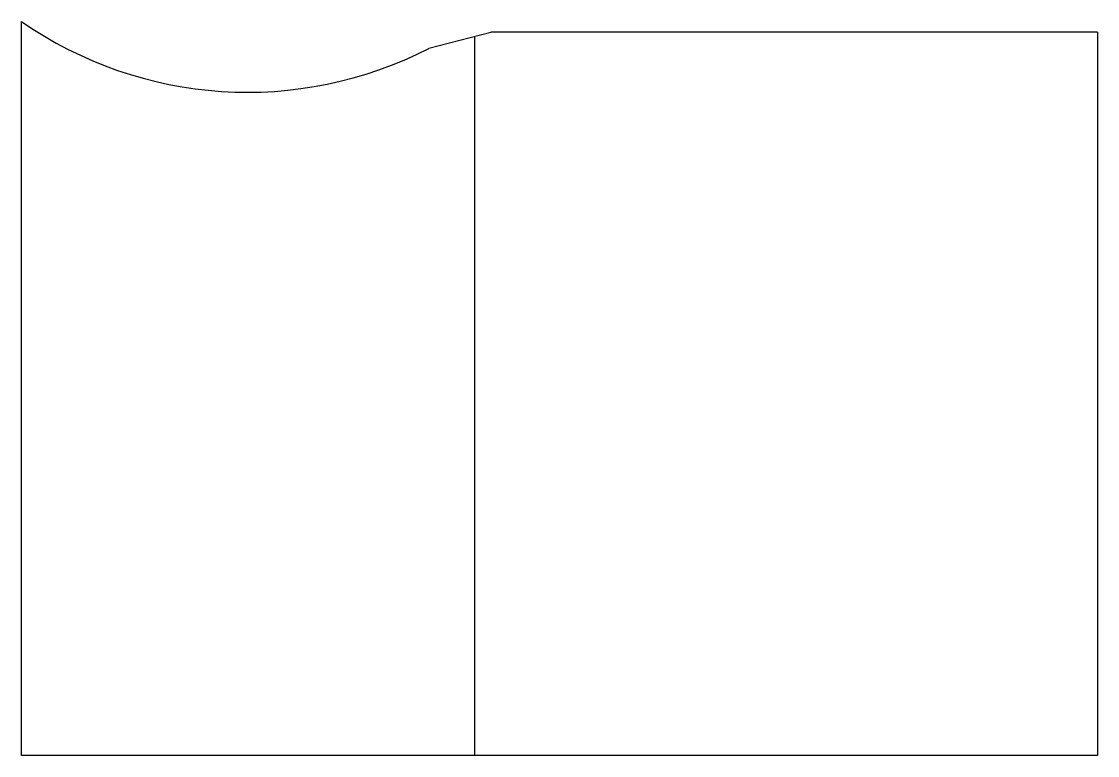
# Model space of a CAD drawing. Header units: millimetres. Extents: x 1804 to 1937, y 1976 to 2067.
import ezdxf

# ---------------------------------------------------------------- set-up
doc = ezdxf.new("R2010")
doc.units = ezdxf.units.MM

msp = doc.modelspace()

# ---------------------------------------------------------------- linework, layer by layer
for points in [[(1804.27, 1975.99), (1804.27, 2066.73)], [(1937.27, 2065.42), (1937.27, 1975.99), (1804.27, 1975.99)], [(1854.62, 2063.42), (1862.27, 2065.42)], [(1860.27, 2064.9), (1860.27, 1975.99)], [(1937.27, 2065.42), (1862.27, 2065.42)]]:
    msp.add_lwpolyline(points)
msp.add_arc((1832.21, 2106.99), 49, 235.2421, 297.2203)

doc.saveas('drawing.dxf')
